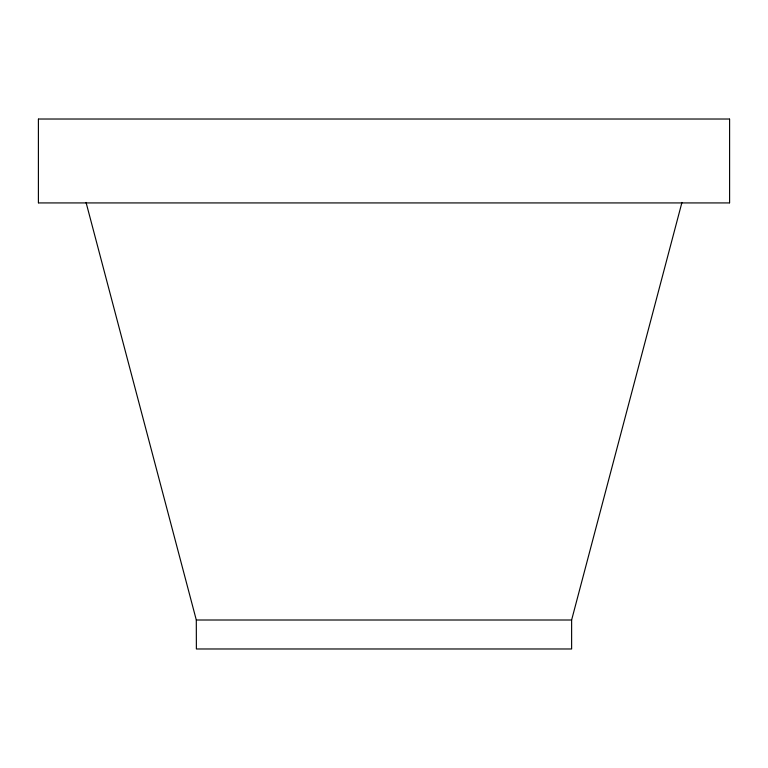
<?xml version="1.0" encoding="UTF-8"?>
<svg xmlns="http://www.w3.org/2000/svg" width="768" height="768" viewBox="0 0 768 768"><rect width="100%" height="100%" fill="white"/><g stroke="black" fill="none" stroke-linecap="round" stroke-linejoin="round"><path stroke-width="1.15" d="M86.054 202.435L196.301 620.006L196.378 648.979L571.622 648.979L571.622 620.006L681.946 202.435M38.755 119.021L729.245 119.021M38.755 202.925L729.245 202.925M196.378 620.006L571.622 620.006M729.6 119.021L729.6 202.925M38.4 119.021L38.4 202.925"/></g></svg>
